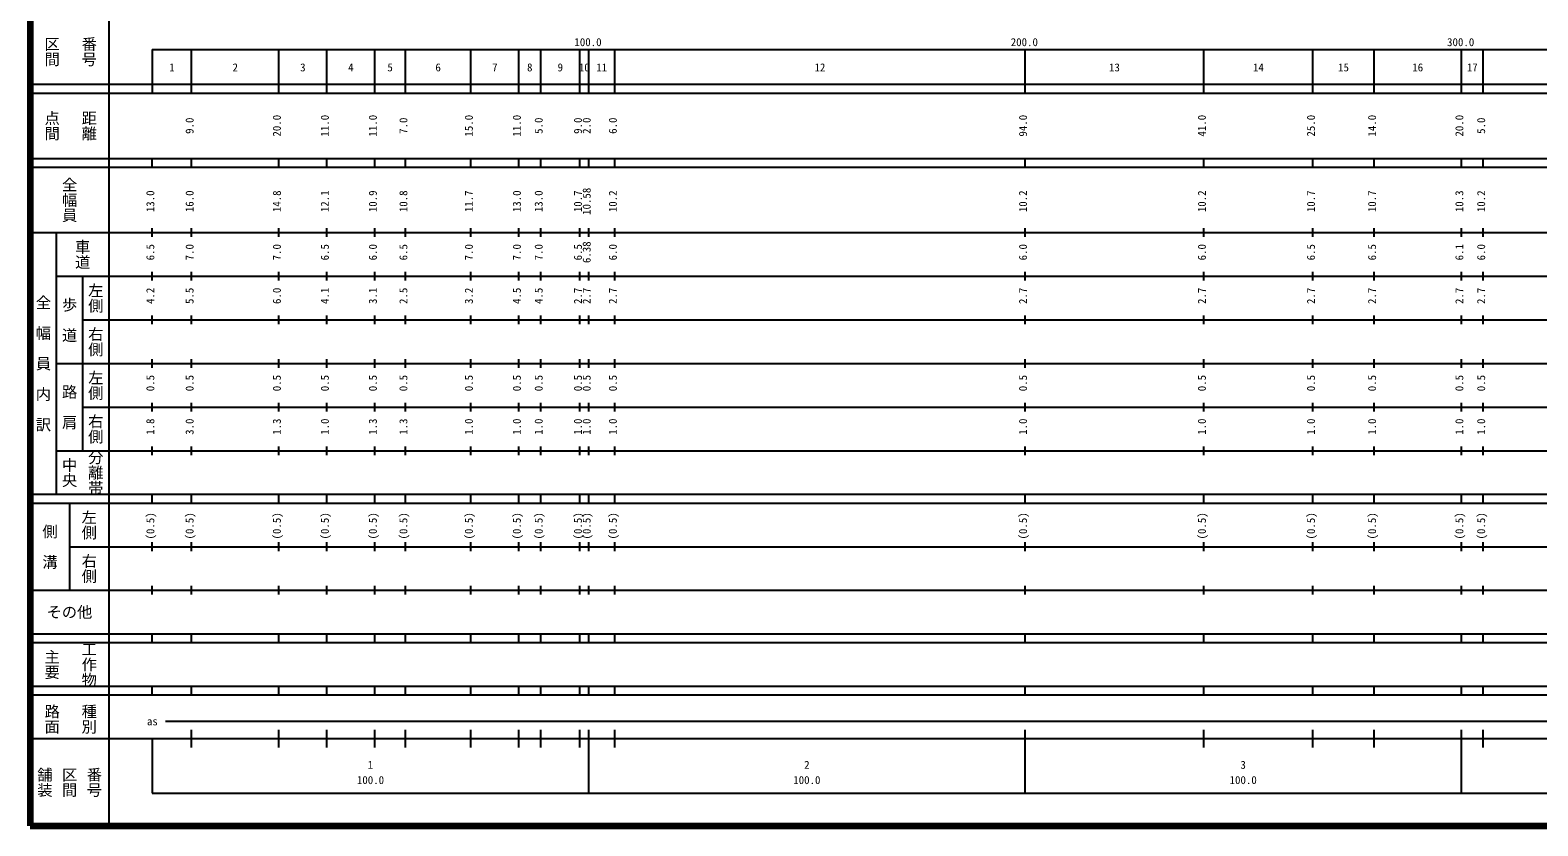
# Model space of a CAD drawing. Units: millimetres on the paper, enlarged 1000 times. Extents: x 40000 to 680000, y 20000 to 380000.
# Drawn here: x 40000 to 385532, y 20000 to 202409 of the extents above; entities that cross this region are included whole.
import ezdxf
from ezdxf.enums import TextEntityAlignment as Align

# ---------------------------------------------------------------- set-up
doc = ezdxf.new("R2010")
doc.units = ezdxf.units.MM
doc.header["$LTSCALE"] = 1000
doc.layers.add('M-TTL', color=2, linetype='Continuous', lineweight=140)
doc.layers.add('M-TTL-BAND', color=7, linetype='Continuous', lineweight=25)
doc.styles.add('@ＭＳ ゴシック', font='')
doc.styles.add('ＭＳ ゴシック', font='')
doc.styles.get('@ＭＳ ゴシック').set_extended_font_data('@MS Gothic')
doc.styles.get('ＭＳ ゴシック').set_extended_font_data('MS Gothic')

msp = doc.modelspace()

# ---------------------------------------------------------------- linework, layer by layer
at = {"layer": 'M-TTL'}
for p, q in [((40000, 380000), (40000, 20000)), ((40000, 20000), (680000, 20000))]:
    msp.add_line(p, q, dxfattribs=at)
at = {"layer": 'M-TTL-BAND'}
for p, q in [((58000, 370000), (58000, 20000)), ((68000, 198000), (579000, 198000)), ((68000, 198000), (68000, 188000)), ((77000, 188000), (77000, 198000)), ((97000, 188000), (97000, 198000)), ((108000, 188000), (108000, 198000)), ((119000, 188000), (119000, 198000)), ((126000, 188000), (126000, 198000)), ((141000, 188000), (141000, 198000)), ((152000, 188000), (152000, 198000)), ((157000, 188000), (157000, 198000)), ((166000, 188000), (166000, 198000)), ((168000, 188000), (168000, 198000)), ((174000, 188000), (174000, 198000)), ((268000, 188000), (268000, 198000)), ((309000, 188000), (309000, 198000)), ((334000, 188000), (334000, 198000)), ((348000, 188000), (348000, 198000)), ((368000, 188000), (368000, 198000)), ((373000, 188000), (373000, 198000)), ((40000, 190000), (579000, 190000)), ((40000, 188000), (579000, 188000)), ((40000, 173000), (579000, 173000)), ((68000, 171000), (68000, 173000)), ((77000, 171000), (77000, 173000)), ((97000, 171000), (97000, 173000)), ((108000, 171000), (108000, 173000)), ((119000, 171000), (119000, 173000)), ((126000, 171000), (126000, 173000)), ((141000, 171000), (141000, 173000)), ((152000, 171000), (152000, 173000)), ((157000, 171000), (157000, 173000)), ((166000, 171000), (166000, 173000)), ((168000, 171000), (168000, 173000)), ((174000, 171000), (174000, 173000)), ((268000, 171000), (268000, 173000)), ((309000, 171000), (309000, 173000)), ((334000, 171000), (334000, 173000)), ((348000, 171000), (348000, 173000)), ((368000, 171000), (368000, 173000)), ((373000, 171000), (373000, 173000)), ((40000, 171000), (579000, 171000)), ((40000, 156000), (579000, 156000)), ((46000, 96000), (46000, 156000)), ((68000, 155000), (68000, 157000)), ((77000, 155000), (77000, 157000)), ((97000, 155000), (97000, 157000)), ((108000, 155000), (108000, 157000)), ((119000, 155000), (119000, 157000)), ((126000, 155000), (126000, 157000)), ((141000, 155000), (141000, 157000)), ((152000, 155000), (152000, 157000)), ((157000, 155000), (157000, 157000)), ((166000, 155000), (166000, 157000)), ((168000, 155000), (168000, 157000)), ((174000, 155000), (174000, 157000)), ((268000, 155000), (268000, 157000)), ((309000, 155000), (309000, 157000)), ((334000, 155000), (334000, 157000)), ((348000, 155000), (348000, 157000)), ((368000, 155000), (368000, 157000)), ((373000, 155000), (373000, 157000)), ((46000, 146000), (579000, 146000)), ((52000, 146000), (52000, 106000)), ((68000, 145000), (68000, 147000)), ((77000, 145000), (77000, 147000)), ((97000, 145000), (97000, 147000)), ((108000, 145000), (108000, 147000)), ((119000, 145000), (119000, 147000)), ((126000, 145000), (126000, 147000)), ((141000, 145000), (141000, 147000)), ((152000, 145000), (152000, 147000)), ((157000, 145000), (157000, 147000)), ((166000, 145000), (166000, 147000)), ((168000, 145000), (168000, 147000)), ((174000, 145000), (174000, 147000)), ((268000, 145000), (268000, 147000)), ((309000, 145000), (309000, 147000)), ((334000, 145000), (334000, 147000)), ((348000, 145000), (348000, 147000)), ((368000, 145000), (368000, 147000)), ((373000, 145000), (373000, 147000)), ((52000, 136000), (579000, 136000)), ((68000, 135000), (68000, 137000)), ((77000, 135000), (77000, 137000)), ((97000, 135000), (97000, 137000)), ((108000, 135000), (108000, 137000)), ((119000, 135000), (119000, 137000)), ((126000, 135000), (126000, 137000)), ((141000, 135000), (141000, 137000)), ((152000, 135000), (152000, 137000)), ((157000, 135000), (157000, 137000)), ((166000, 135000), (166000, 137000)), ((168000, 135000), (168000, 137000)), ((174000, 135000), (174000, 137000)), ((268000, 135000), (268000, 137000)), ((309000, 135000), (309000, 137000)), ((334000, 135000), (334000, 137000)), ((348000, 135000), (348000, 137000)), ((368000, 135000), (368000, 137000)), ((373000, 135000), (373000, 137000)), ((46000, 126000), (579000, 126000)), ((68000, 125000), (68000, 127000)), ((77000, 125000), (77000, 127000)), ((97000, 125000), (97000, 127000)), ((108000, 125000), (108000, 127000)), ((119000, 125000), (119000, 127000)), ((126000, 125000), (126000, 127000)), ((141000, 125000), (141000, 127000)), ((152000, 125000), (152000, 127000)), ((157000, 125000), (157000, 127000)), ((166000, 125000), (166000, 127000)), ((168000, 125000), (168000, 127000)), ((174000, 125000), (174000, 127000)), ((268000, 125000), (268000, 127000)), ((309000, 125000), (309000, 127000)), ((334000, 125000), (334000, 127000)), ((348000, 125000), (348000, 127000)), ((368000, 125000), (368000, 127000)), ((373000, 125000), (373000, 127000)), ((52000, 116000), (579000, 116000)), ((68000, 115000), (68000, 117000)), ((77000, 115000), (77000, 117000)), ((97000, 115000), (97000, 117000)), ((108000, 115000), (108000, 117000)), ((119000, 115000), (119000, 117000)), ((126000, 115000), (126000, 117000)), ((141000, 115000), (141000, 117000)), ((152000, 115000), (152000, 117000)), ((157000, 115000), (157000, 117000)), ((166000, 115000), (166000, 117000)), ((168000, 115000), (168000, 117000)), ((174000, 115000), (174000, 117000)), ((268000, 115000), (268000, 117000)), ((309000, 115000), (309000, 117000)), ((334000, 115000), (334000, 117000)), ((348000, 115000), (348000, 117000)), ((368000, 115000), (368000, 117000)), ((373000, 115000), (373000, 117000)), ((46000, 106000), (579000, 106000)), ((68000, 105000), (68000, 107000)), ((77000, 105000), (77000, 107000)), ((97000, 105000), (97000, 107000)), ((108000, 105000), (108000, 107000)), ((119000, 105000), (119000, 107000)), ((126000, 105000), (126000, 107000)), ((141000, 105000), (141000, 107000)), ((152000, 105000), (152000, 107000)), ((157000, 105000), (157000, 107000)), ((166000, 105000), (166000, 107000)), ((168000, 105000), (168000, 107000)), ((174000, 105000), (174000, 107000)), ((268000, 105000), (268000, 107000)), ((309000, 105000), (309000, 107000)), ((334000, 105000), (334000, 107000)), ((348000, 105000), (348000, 107000)), ((368000, 105000), (368000, 107000)), ((373000, 105000), (373000, 107000)), ((40000, 96000), (579000, 96000)), ((40000, 94000), (579000, 94000)), ((49000, 94000), (49000, 74000)), ((68000, 94000), (68000, 96000)), ((77000, 94000), (77000, 96000)), ((97000, 94000), (97000, 96000)), ((108000, 94000), (108000, 96000)), ((119000, 94000), (119000, 96000)), ((126000, 94000), (126000, 96000)), ((141000, 94000), (141000, 96000)), ((152000, 94000), (152000, 96000)), ((157000, 94000), (157000, 96000)), ((166000, 94000), (166000, 96000)), ((168000, 94000), (168000, 96000)), ((174000, 94000), (174000, 96000)), ((268000, 94000), (268000, 96000)), ((309000, 94000), (309000, 96000)), ((334000, 94000), (334000, 96000)), ((348000, 94000), (348000, 96000)), ((368000, 94000), (368000, 96000)), ((373000, 94000), (373000, 96000)), ((49000, 84000), (579000, 84000)), ((68000, 83000), (68000, 85000)), ((77000, 83000), (77000, 85000)), ((97000, 83000), (97000, 85000)), ((108000, 83000), (108000, 85000)), ((119000, 83000), (119000, 85000)), ((126000, 83000), (126000, 85000)), ((141000, 83000), (141000, 85000)), ((152000, 83000), (152000, 85000)), ((157000, 83000), (157000, 85000)), ((166000, 83000), (166000, 85000)), ((168000, 83000), (168000, 85000)), ((174000, 83000), (174000, 85000)), ((268000, 83000), (268000, 85000)), ((309000, 83000), (309000, 85000)), ((334000, 83000), (334000, 85000)), ((348000, 83000), (348000, 85000)), ((368000, 83000), (368000, 85000)), ((373000, 83000), (373000, 85000)), ((40000, 74000), (579000, 74000)), ((68000, 73000), (68000, 75000)), ((77000, 73000), (77000, 75000)), ((97000, 73000), (97000, 75000)), ((108000, 73000), (108000, 75000)), ((119000, 73000), (119000, 75000)), ((126000, 73000), (126000, 75000)), ((141000, 73000), (141000, 75000)), ((152000, 73000), (152000, 75000)), ((157000, 73000), (157000, 75000)), ((166000, 73000), (166000, 75000)), ((168000, 73000), (168000, 75000)), ((174000, 73000), (174000, 75000)), ((268000, 73000), (268000, 75000)), ((309000, 73000), (309000, 75000)), ((334000, 73000), (334000, 75000)), ((348000, 73000), (348000, 75000)), ((368000, 73000), (368000, 75000)), ((373000, 73000), (373000, 75000)), ((40000, 64000), (579000, 64000)), ((68000, 62000), (68000, 64000)), ((77000, 62000), (77000, 64000)), ((97000, 62000), (97000, 64000)), ((108000, 62000), (108000, 64000)), ((119000, 62000), (119000, 64000)), ((126000, 62000), (126000, 64000)), ((141000, 62000), (141000, 64000)), ((152000, 62000), (152000, 64000)), ((157000, 62000), (157000, 64000)), ((166000, 62000), (166000, 64000)), ((168000, 62000), (168000, 64000)), ((174000, 62000), (174000, 64000)), ((268000, 62000), (268000, 64000)), ((309000, 62000), (309000, 64000)), ((334000, 62000), (334000, 64000)), ((348000, 62000), (348000, 64000)), ((368000, 62000), (368000, 64000)), ((373000, 62000), (373000, 64000)), ((40000, 62000), (579000, 62000)), ((40000, 52000), (579000, 52000)), ((68000, 50000), (68000, 52000)), ((77000, 50000), (77000, 52000)), ((97000, 50000), (97000, 52000)), ((108000, 50000), (108000, 52000)), ((119000, 50000), (119000, 52000)), ((126000, 50000), (126000, 52000)), ((141000, 50000), (141000, 52000)), ((152000, 50000), (152000, 52000)), ((157000, 50000), (157000, 52000)), ((166000, 50000), (166000, 52000)), ((168000, 50000), (168000, 52000)), ((174000, 50000), (174000, 52000)), ((268000, 50000), (268000, 52000)), ((309000, 50000), (309000, 52000)), ((334000, 50000), (334000, 52000)), ((348000, 50000), (348000, 52000)), ((368000, 50000), (368000, 52000)), ((373000, 50000), (373000, 52000)), ((40000, 50000), (579000, 50000)), ((71000, 44000), (565000, 44000)), ((77000, 38000), (77000, 42000)), ((97000, 38000), (97000, 42000)), ((108000, 38000), (108000, 42000)), ((119000, 38000), (119000, 42000)), ((126000, 38000), (126000, 42000)), ((141000, 38000), (141000, 42000)), ((152000, 38000), (152000, 42000)), ((157000, 38000), (157000, 42000)), ((166000, 38000), (166000, 42000)), ((168000, 27500), (168000, 42000)), ((174000, 38000), (174000, 42000)), ((268000, 27500), (268000, 42000)), ((309000, 38000), (309000, 42000)), ((334000, 38000), (334000, 42000)), ((348000, 38000), (348000, 42000)), ((368000, 27500), (368000, 42000)), ((373000, 38000), (373000, 42000)), ((40000, 40000), (579000, 40000)), ((68000, 40000), (68000, 27500)), ((68000, 27500), (579000, 27500))]:
    msp.add_line(p, q, dxfattribs=at)

# ---------------------------------------------------------------- texts
at = {"layer": 'M-TTL-BAND', "style": '@ＭＳ ゴシック'}
for s, p in [('区間', (45000, 197500)), ('番号', (53500, 197500)), ('点間', (45000, 180500)), ('距離', (53500, 180500)), ('全幅員', (49000, 163500)), ('車道', (52000, 151000)), ('左側', (55000, 141000)), ('全\u3000幅\u3000員\u3000内\u3000訳', (43000, 126000)), ('歩\u3000道', (49000, 136000)), ('右側', (55000, 131000)), ('路\u3000肩', (49000, 116000)), ('左側', (55000, 121000)), ('右側', (55000, 111000)), ('中央', (49000, 101000)), ('分離帯', (55000, 101000)), ('左側', (53500, 89000)), ('側\u3000溝', (44500, 84000)), ('右側', (53500, 79000)), ('主要', (45000, 57000)), ('工作物', (53500, 57000)), ('路面', (45000, 44500)), ('種別', (53500, 44500)), ('舗装', (43333, 30000)), ('区間', (49000, 30000)), ('番号', (54667, 30000))]:
    msp.add_text(s, height=2566, rotation=270, dxfattribs=at).set_placement(p, align=Align.MIDDLE_CENTER)
at = {"layer": 'M-TTL-BAND', "style": 'ＭＳ ゴシック'}
for s, p in [('100.0', (167844, 198195)), ('200.0', (267844, 198195)), ('300.0', (367844, 198195)), ('1', (72500, 192405)), ('2', (87000, 192405)), ('3', (102500, 192405)), ('4', (113500, 192405)), ('5', (122500, 192405)), ('6', (133500, 192405)), ('7', (146500, 192405)), ('8', (154500, 192405)), ('9', (161500, 192405)), ('10', (167000, 192405)), ('11', (171000, 192405)), ('12', (221000, 192405)), ('13', (288500, 192405)), ('14', (321500, 192405)), ('15', (341000, 192405)), ('16', (358000, 192405)), ('17', (370500, 192405)), ('as', (68000, 42500)), ('1', (118000, 32523)), ('2', (218000, 32523)), ('3', (318000, 32523)), ('100.0', (118000, 29033)), ('100.0', (218000, 29033)), ('100.0', (318000, 29033))]:
    msp.add_text(s, height=1833, dxfattribs=at).set_placement(p, align=Align.BOTTOM_CENTER)
for s, p in [('9.0', (78000, 180500)), ('20.0', (98000, 180500)), ('11.0', (109000, 180500)), ('11.0', (120000, 180500)), ('7.0', (127000, 180500)), ('15.0', (142000, 180500)), ('11.0', (153000, 180500)), ('5.0', (158000, 180500)), ('9.0', (167000, 180500)), ('2.0', (169000, 180500)), ('6.0', (175000, 180500)), ('94.0', (269000, 180500)), ('41.0', (310000, 180500)), ('25.0', (335000, 180500)), ('14.0', (349000, 180500)), ('20.0', (369000, 180500)), ('5.0', (374000, 180500)), ('10.58', (169000, 163174)), ('13.0', (69000, 163174)), ('16.0', (78000, 163174)), ('14.8', (98000, 163174)), ('12.1', (109000, 163174)), ('10.9', (120000, 163174)), ('10.8', (127000, 163174)), ('11.7', (142000, 163174)), ('13.0', (153000, 163174)), ('13.0', (158000, 163174)), ('10.7', (167000, 163174)), ('10.2', (175000, 163174)), ('10.2', (269000, 163174)), ('10.2', (310000, 163174)), ('10.7', (335000, 163174)), ('10.7', (349000, 163174)), ('10.3', (369000, 163174)), ('10.2', (374000, 163174)), ('6.5', (69000, 151500)), ('7.0', (78000, 151500)), ('7.0', (98000, 151500)), ('6.5', (109000, 151500)), ('6.0', (120000, 151500)), ('6.5', (127000, 151500)), ('7.0', (142000, 151500)), ('7.0', (153000, 151500)), ('7.0', (158000, 151500)), ('6.5', (167000, 151500)), ('6.38', (169000, 151500)), ('6.0', (175000, 151500)), ('6.0', (269000, 151500)), ('6.0', (310000, 151500)), ('6.5', (335000, 151500)), ('6.5', (349000, 151500)), ('6.1', (369000, 151500)), ('6.0', (374000, 151500)), ('4.2', (69000, 141500)), ('5.5', (78000, 141500)), ('6.0', (98000, 141500)), ('4.1', (109000, 141500)), ('3.1', (120000, 141500)), ('2.5', (127000, 141500)), ('3.2', (142000, 141500)), ('4.5', (153000, 141500)), ('4.5', (158000, 141500)), ('2.7', (167000, 141500)), ('2.7', (169000, 141500)), ('2.7', (175000, 141500)), ('2.7', (269000, 141500)), ('2.7', (310000, 141500)), ('2.7', (335000, 141500)), ('2.7', (349000, 141500)), ('2.7', (369000, 141500)), ('2.7', (374000, 141500)), ('0.5', (69000, 121500)), ('0.5', (78000, 121500)), ('0.5', (98000, 121500)), ('0.5', (109000, 121500)), ('0.5', (120000, 121500)), ('0.5', (127000, 121500)), ('0.5', (142000, 121500)), ('0.5', (153000, 121500)), ('0.5', (158000, 121500)), ('0.5', (167000, 121500)), ('0.5', (169000, 121500)), ('0.5', (175000, 121500)), ('0.5', (269000, 121500)), ('0.5', (310000, 121500)), ('0.5', (335000, 121500)), ('0.5', (349000, 121500)), ('0.5', (369000, 121500)), ('0.5', (374000, 121500)), ('1.8', (69000, 111500)), ('3.0', (78000, 111500)), ('1.3', (98000, 111500)), ('1.0', (109000, 111500)), ('1.3', (120000, 111500)), ('1.3', (127000, 111500)), ('1.0', (142000, 111500)), ('1.0', (153000, 111500)), ('1.0', (158000, 111500)), ('1.0', (167000, 111500)), ('1.0', (169000, 111500)), ('1.0', (175000, 111500)), ('1.0', (269000, 111500)), ('1.0', (310000, 111500)), ('1.0', (335000, 111500)), ('1.0', (349000, 111500)), ('1.0', (369000, 111500)), ('1.0', (374000, 111500)), ('(0.5)', (69000, 88764)), ('(0.5)', (78000, 88764)), ('(0.5)', (98000, 88764)), ('(0.5)', (109000, 88764)), ('(0.5)', (120000, 88764)), ('(0.5)', (127000, 88764)), ('(0.5)', (142000, 88764)), ('(0.5)', (153000, 88764)), ('(0.5)', (158000, 88764)), ('(0.5)', (167000, 88764)), ('(0.5)', (169000, 88764)), ('(0.5)', (175000, 88764)), ('(0.5)', (269000, 88764)), ('(0.5)', (310000, 88764)), ('(0.5)', (335000, 88764)), ('(0.5)', (349000, 88764)), ('(0.5)', (369000, 88764)), ('(0.5)', (374000, 88764))]:
    msp.add_text(s, height=1833, rotation=90, dxfattribs=at).set_placement(p, align=Align.BOTTOM_CENTER)
msp.add_text('その他', height=2566, dxfattribs=at).set_placement((49000, 69000), align=Align.MIDDLE_CENTER)

doc.saveas('drawing.dxf')
